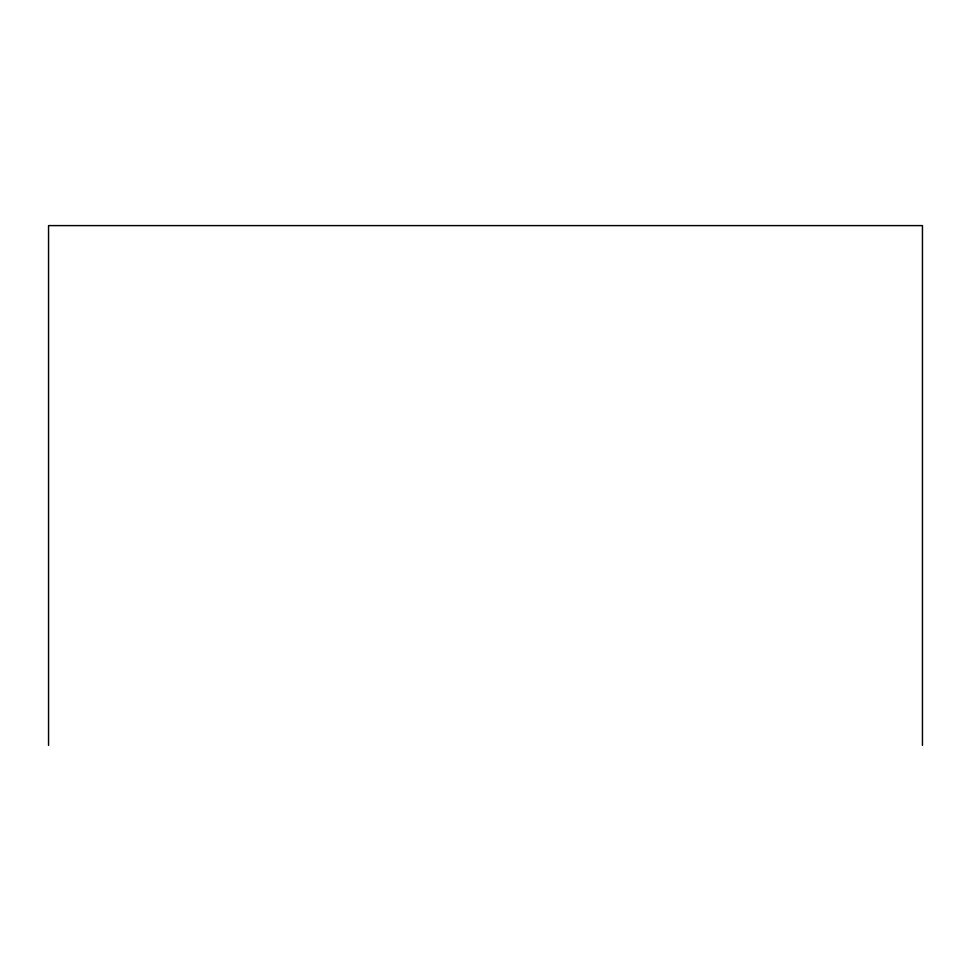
<?xml version="1.0" encoding="UTF-8"?>
<svg xmlns="http://www.w3.org/2000/svg" width="971" height="971" viewBox="0 0 971 971"><rect width="100%" height="100%" fill="white"/><g stroke="black" fill="none" stroke-linecap="round" stroke-linejoin="round"><path stroke-width="1.46" d="M922.45 745.4L922.45 225.6L48.55 225.6L48.55 745.4"/></g></svg>
